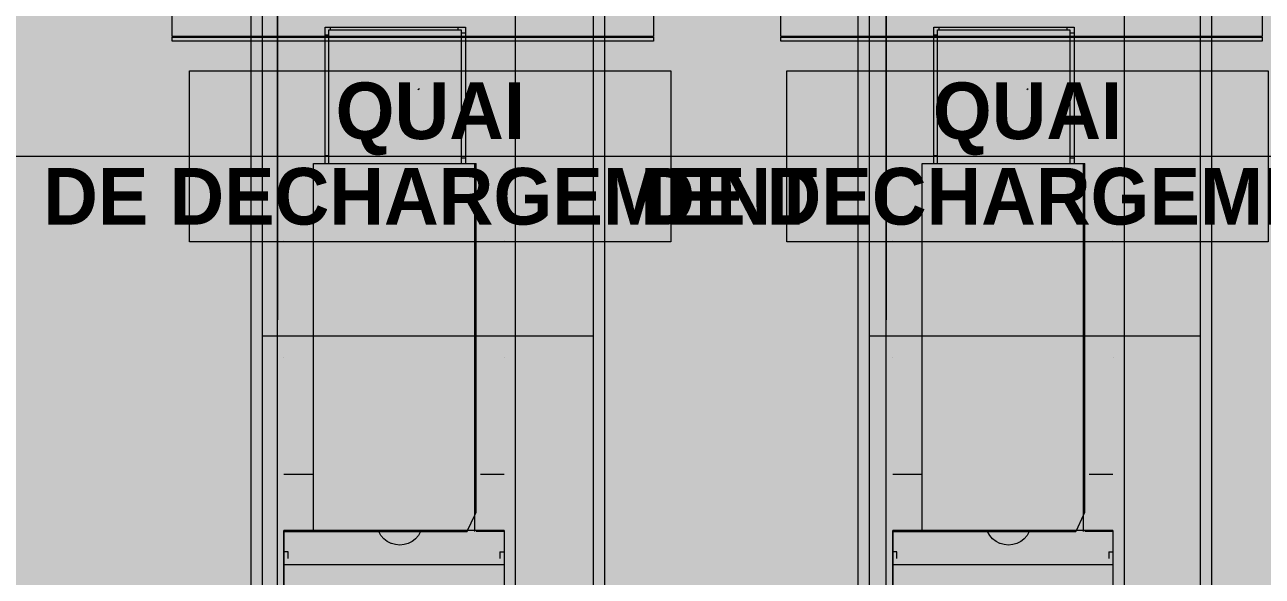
# Model space of a CAD drawing. Header units: millimetres. Extents: x -284281 to 1648660, y -821378 to -151356.
# Drawn here: x 422058 to 430799, y -192774 to -188883 of the extents above; entities that cross this region are included whole.
import ezdxf

# ---------------------------------------------------------------- set-up
doc = ezdxf.new("R2010")
doc.units = ezdxf.units.MM
doc.header["$MEASUREMENT"] = 0
for name, color, linetype in [('Cars', 7, 'Continuous'), ('Hachure', 7, 'Continuous'), ('Sols_ Dalles', 7, 'Continuous')]:
    doc.layers.add(name, color=color, linetype=linetype)
doc.styles.add('STYLE_GENERE_4', font='AGENCYB.TTF')

# ---------------------------------------------------------------- blocks, each defined once
blk = doc.blocks.new('Dalle_30_2', base_point=(380203, -171995.6))
at = {"layer": 'Sols_ Dalles', "linetype": 'Continuous', "lineweight": 0, "true_color": 0x2e271c}
blk.add_hatch(color=250, dxfattribs=at).paths.add_polyline_path([(380203, -171995.6), (380203, -230015.6), (380203, -260810.6), (415474.6, -260810.6), (415474.6, -260795.6), (415474.6, -258650), (415474.6, -258010.6), (415474.6, -222495.6), (405655.1, -222495.6), (405655.1, -218295.6), (415454.1, -218295.6), (415454.1, -204495.6), (412055.1, -204495.6), (412055.1, -201780.6), (412055.1, -189810.6), (436505.1, -189810.6), (436505.1, -253395.6), (436505.1, -253415.6), (437905.1, -253415.6), (437905.1, -253395.6), (437905.1, -188410.6), (410655.1, -188410.6), (410655.1, -200380.6), (410655.1, -205895.6), (414054.1, -205895.6), (414054.1, -216895.6), (404255.1, -216895.6), (404255.1, -223895.6), (414054.1, -223895.6), (414054.1, -258650), (414054.1, -259410.6), (382689.7, -259410.6), (381560.2, -259410.6), (381560.2, -231415.6), (381560.2, -173395.6), (462925.6, -173395.6), (462925.6, -253415.6), (464325.6, -253415.6), (464325.6, -171995.6)])
at = {"layer": 'Sols_ Dalles', "color": 250, "linetype": 'Continuous', "lineweight": 5, "true_color": 0x1f1f1f, "flags": 128}
blk.add_lwpolyline([(415474.6, -258010.6), (415474.6, -222495.6), (405655.1, -222495.6), (405655.1, -218295.6), (415454.1, -218295.6), (415454.1, -204495.6), (412055.1, -204495.6), (412055.1, -201780.6), (412055.1, -189810.6), (436505.1, -189810.6), (436505.1, -253395.6)], dxfattribs=at)
blk = doc.blocks.new('Dalle_31_2', base_point=(360548, -295062.6))
at = {"linetype": 'Continuous', "lineweight": 0, "true_color": 0x6f6f6f}
h = blk.add_hatch(color=8, dxfattribs=at)
h.paths.add_polyline_path([(360548, -295062.6), (487920.3, -293826.9), (487920.3, -270902.7), (487462.6, -270902.7), (472885.8, -271040.8), (472885.8, -271062.3, 0.001346), (472885.8, -271073), (472896.7, -273095.2, -0.414214), (470907.5, -275106), (462184.1, -275106, -0.005189), (462131, -275116.1), (454147.5, -275196.2), (438770.5, -275253.2, -0.386553), (436572.6, -273475.4, -0.025189), (436562.2, -273329.3), (436569.5, -267730.3, -0.098562), (436800.2, -266943.7), (436817.2, -266951.5, -0.258849), (438655, -265605.8), (438652.7, -265587.3), (439337.1, -265587.3), (439337.1, -265687.3), (439337.1, -270687.3), (469237.1, -270687.3), (469237.1, -265687.3), (470907.5, -265687.3), (472605.1, -265687.3), (472605.1, -163737.6), (371862.6, -163737.6), (371862.6, -271040.6), (371883, -271040.6), (371883.2, -272000.5), (371882.7, -272000.5, -0.409427), (367883.2, -275935), (360548, -275935)])
h.paths.add_polyline_path([(377135.1, -260640), (373845.1, -260640), (373845.1, -248365), (373845.1, -243090), (373845.1, -242190), (377135.1, -242190)], flags=0)
h.paths.add_polyline_path([(380203, -193810.6), (380203, -171995.6), (431505.8, -171995.6), (464309.6, -171995.6), (464309.6, -262265.6), (464309.6, -262365.6), (438593.7, -262350.6), (437925.6, -262350.6), (436549.6, -262350.6), (436549.6, -189810.6), (412055.1, -189810.6), (412055.1, -201780.6), (412055.1, -204495.6), (415454.1, -204495.6), (415454.1, -208495.6), (415454.1, -218295.6), (405655.1, -218295.6), (405655.1, -222495.6), (415474.6, -222495.6), (415474.6, -260810.6), (380203, -260810.6), (380203, -230015.6)], flags=0)
h.paths.add_polyline_path([(381436.6, -269433.9, -0.090319), (381558.3, -268727.6, -0.201449), (382612.2, -267592.7, -0.104211), (383417.5, -267415.1), (384017.5, -267409.4, -0.104045), (384824.9, -267571.2, -0.238255), (385983.8, -268953.3, -0.055189), (386036.4, -269390.3), (386038.4, -269611.4), (386050.6, -270890.3), (385792.1, -271892.8, -0.267949), (384069.6, -272909.1), (383469.6, -272914.8, -0.193717), (382078.8, -272370.2, -0.070569), (381728.2, -271931.3, -0.131652), (381450.8, -270933.8)], flags=0)
h.paths.add_polyline_path([(392016.5, -273452.1), (392030, -267377.8, -0.380557), (394016.5, -265609.8), (394094.2, -265609.8), (394094.2, -270609.8), (409094.2, -270609.8), (409094.2, -265609.8), (414055.7, -265609.8, -0.414214), (415555.7, -267109.8), (415555.7, -273660.7, -0.345502), (413836.8, -275433.4), (394027.3, -275599, -0.415791), (392016.5, -273599)], flags=0)
h.paths.add_polyline_path([(424209.6, -271504.1, -0.134474), (423930.5, -270484.9), (423930.5, -268984.9, -0.414214), (425930.5, -266984.9), (426530.5, -266984.9, -0.414214), (428530.5, -268984.9), (428530.5, -270484.9, -0.12882), (428273.5, -271465.6, -0.270936), (426530.5, -272484.9), (425930.5, -272484.9, -0.26498)], flags=0)
at = {"color": 9, "linetype": 'Continuous', "lineweight": 5, "flags": 128}
blk.add_lwpolyline([(380203, -193810.6), (380203, -230015.6), (380203, -260810.6), (415474.6, -260810.6), (415474.6, -222495.6), (405655.1, -222495.6), (405655.1, -218295.6), (415454.1, -218295.6), (415454.1, -208495.6), (415454.1, -204495.6), (412055.1, -204495.6), (412055.1, -201780.6), (412055.1, -189810.6), (436549.6, -189810.6), (436549.6, -262350.6), (437925.6, -262350.6), (438593.7, -262350.6), (464309.6, -262365.6), (464309.6, -262265.6), (464309.6, -171995.6), (431505.8, -171995.6), (380203, -171995.6)], close=True, dxfattribs=at)
blk = doc.blocks.new('Loading-Equipment_Dock-shelters_NORSUD_Retractible-Gate')
at = {"color": 251, "linetype": 'Continuous', "lineweight": 5, "true_color": 0x5f5f5f, "flags": 128}
for points in [[(-1636.016, -30.00005), (-1635, -30.00005), (1635, -30.00005), (1636.016, -30.00005), (1641.756, -30.00005), (1647.626, -30.00005), (1653.553, -30.00005), (1659.454, -30.00005), (1665.239, -30.00005), (1670.814, -30.00005), (1676.084, -30.00005), (1680.962, -30.00005), (1685.37, -30.00005), (1689.244, -30.00005), (1692.538, -30.00005), (1695.224, -30.00005), (1697.296, -30.00005), (1698.762, -30.00005), (1699.648, -30.00005), (1700, -30.00005), (1699.992, 0), (1699.648, 0), (1698.762, 0), (1697.296, 0), (1695.224, 0), (1692.538, 0), (1689.244, 0), (1685.37, 0), (1680.962, 0), (1676.084, 0), (1670.814, 0), (1665.239, 0), (1659.454, 0), (1653.553, 0), (1647.626, 0), (1641.756, 0), (1636.016, 0), (1635, 0), (-1635, 0), (-1636.016, 0), (-1641.756, 0), (-1647.626, 0), (-1653.553, 0), (-1659.454, 0), (-1665.24, 0), (-1670.814, 0), (-1676.084, 0), (-1680.962, 0), (-1685.37, 0), (-1689.244, 0), (-1692.538, 0), (-1695.224, 0), (-1697.296, 0), (-1698.762, 0), (-1699.648, 0), (-1700, 0), (-1699.992, -30.00005), (-1699.648, -30.00005), (-1698.762, -30.00005), (-1697.296, -30.00005), (-1695.224, -30.00005), (-1692.538, -30.00005), (-1689.244, -30.00005), (-1685.37, -30.00005), (-1680.962, -30.00005), (-1676.084, -30.00005), (-1670.814, -30.00005), (-1665.24, -30.00005), (-1659.454, -30.00005), (-1653.553, -30.00005), (-1647.626, -30.00005), (-1641.756, -30.00005)], [(-1700, -596.3749), (1700, -596.3749), (1700, -33.00335), (-1700, -33.00335)]]:
    blk.add_lwpolyline(points, close=True, dxfattribs=at)
blk = doc.blocks.new('tir daf01')
at = {"layer": 'Cars', "color": 7, "linetype": 'Continuous', "lineweight": 13}
for p, q in [((11082.2, 1742.3), (1882.2, 1742.3)), ((7024.2, 1664.4), (6349.7, 1664.4)), ((7024.2, 108.8), (7024.2, 1664.4)), ((7067.2, 1664.4), (7024.2, 1664.4)), ((7264.7, 1664.4), (7067.2, 1664.4)), ((7114.7, 1634.4), (7114.7, 1664.4)), ((7257.3, 1664.4), (7257.3, 1466.6)), ((7264.7, 1664.4), (7264.7, 1467.1)), ((7662.3, 1495.8), (7662.3, 1664.4)), ((7662.4, 1664.4), (7662.3, 1664.4)), ((7662.3, 1664.4), (7662.3, 1664.4)), ((8488.4, 1669.4), (8488.3, 1669.4)), ((8488.3, 1669.4), (8488.3, 1669.4)), ((9309.4, 1664.4), (9309.3, 1664.4)), ((9309.3, 1664.4), (9309.3, 1664.4)), ((7114.7, 1634.4), (7067.2, 1634.4)), ((7257.3, 1456.4), (7264.7, 1456.4)), ((7257.3, 1402.4), (7264.7, 1405.8)), ((7257.3, 1073.5), (7257.3, 1402.4)), ((7264.7, 1467.1), (7264.7, 1466.6)), ((7264.7, 1466.6), (7264.7, 1456.4)), ((7264.7, 1456.4), (7264.7, 1405.8)), ((7264.7, 1405.8), (7372.1, 1456.4)), ((7264.7, 1456.4), (7372.1, 1456.4)), ((7264.7, 1405.8), (7264.7, 316.6)), ((7372.1, 1456.4), (7393.8, 1466.6)), ((7372.1, 1456.4), (7662.3, 1456.4)), ((7393.8, 1466.6), (7662.3, 1466.6)), ((7662.3, 1466.6), (9855.2, 1466.6)), ((7662.3, 1456.4), (9855.2, 1456.4)), ((8067.3, 1456.4), (8067.3, 1466.6)), ((8079.3, 1456.4), (8079.3, 1466.6)), ((8083.3, 1466.6), (8083.3, 1456.4)), ((8881.3, 1456.4), (8881.3, 1466.6)), ((8893.3, 1456.4), (8893.3, 1466.6)), ((8904.3, 1466.6), (8904.3, 1456.4)), ((9702.3, 1456.4), (9702.3, 1466.6)), ((9714.3, 1456.4), (9714.3, 1466.6)), ((9714.3, 1456.4), (9714.3, 1466.6)), ((9855.2, 1456.4), (9855.2, 1466.6)), ((9855.2, 1391.2), (9855.2, 1456.4)), ((9855.2, 1376.2), (9855.2, 1391.2)), ((10815.7, 1391.2), (9855.2, 1391.2)), ((9855.2, 1359.1), (9855.2, 1376.2)), ((9855.2, 425.7), (9855.2, 1359.1)), ((10798.5, 1359.1), (9855.2, 1359.1)), ((9894.8, 1359.1), (9894.8, 1391.2)), ((10776.1, 1359.1), (10776.1, 1391.2)), ((10798.5, 425.7), (10798.5, 1359.1)), ((10815.7, 1337.5), (10798.5, 1337.5)), ((10815.7, 398.6), (10815.7, 1391.2)), ((7230.6, 1058.2), (7207.2, 1038)), ((7257.3, 1073.5), (7230.6, 1058.2)), ((7257.3, 778.5), (7257.3, 1073.5)), ((10380.5, 1065.2), (10374.8, 1055.3)), ((7174, 986.4), (7165.3, 956.8)), ((7188.1, 1013.8), (7174, 986.4)), ((7195.2, 1022.7), (7188.1, 1013.8)), ((7207.2, 1038), (7195.2, 1022.7)), ((7165.3, 956.8), (7162.3, 926)), ((7162.3, 926), (7165.3, 895.3)), ((7165.3, 895.3), (7173.5, 867.5)), ((7173.5, 867.5), (7174, 865.7)), ((7174, 865.7), (7188.1, 838.3)), ((7188.1, 838.3), (7207.2, 814.1)), ((7207.2, 814.1), (7230.6, 793.9)), ((7230.6, 793.9), (7257.3, 778.5)), ((7257.3, 316.6), (7257.3, 778.5)), ((10798.5, 437.3), (10815.7, 437.3)), ((9855.2, 398.6), (9855.2, 425.7)), ((9855.2, 425.7), (10798.5, 425.7)), ((9855.2, 398.6), (10815.7, 398.6)), ((9855.2, 316.6), (9855.2, 398.6)), ((9909.2, 425.7), (9909.2, 398.6)), ((10761.7, 398.6), (10761.7, 425.7)), ((7257.3, 108.6), (7257.3, 316.6)), ((7257.3, 316.6), (7264.7, 316.6)), ((7264.7, 316.6), (7264.7, 108.6)), ((7264.7, 316.6), (7662.3, 316.6)), ((7662.3, 316.6), (9855.2, 316.6)), ((7662.3, 108.6), (7662.3, 316.6)), ((7662.4, 316.6), (7662.3, 316.6)), ((7662.3, 316.6), (7662.3, 316.6)), ((6349.7, 108.8), (7024.2, 108.8)), ((7024.2, 108.6), (6349.7, 108.6)), ((7067.2, 108.8), (7024.2, 108.6)), ((7024.2, 108.6), (7264.7, 108.6)), ((7067.2, 138.6), (7114.7, 138.6)), ((7264.7, 108.6), (7067.2, 108.8)), ((7114.7, 138.6), (7114.7, 108.8)), ((7264.7, 108.6), (7264.7, 108.6)), ((7662.4, 108.6), (7662.3, 108.6)), ((7662.3, 108.6), (7662.3, 108.6)), ((8488.3, 103.6), (8488.3, 103.6)), ((8488.3, 103.6), (8488.4, 103.6)), ((9309.3, 108.6), (9309.3, 108.6)), ((9309.3, 108.6), (9309.4, 108.6)), ((1882.2, 62.3), (11082.2, 62.3)), ((11082.2, 62.3), (8752, 62.3))]:
    blk.add_line(p, q, dxfattribs=at)
at = {"layer": 'Cars', "color": 7, "linetype": 'Continuous', "lineweight": 5}
for p, q in [((11082.2, 1742.3), (4212.5, 1742.3)), ((1882.2, 62.3), (8752, 62.3)), ((8752, 62.3), (11082.2, 62.3))]:
    blk.add_line(p, q, dxfattribs=at)
blk = doc.blocks.new('Truck Elev 02 16')
at = {"layer": 'Cars', "color": 25, "linetype": 'Continuous', "lineweight": 5, "true_color": 0x9a6861}
for p, q in [((-3393.4, 1250.1), (-15000.1, 1250.1)), ((-3393.4, 1170.6), (-15000.1, 1170.6)), ((-12614.2, -1170.6), (-12614.2, 1170.6)), ((-15000.1, -1170.6), (-3393.4, -1170.6)), ((-15000.1, -1250.1), (-3393.4, -1250.1))]:
    blk.add_line(p, q, dxfattribs=at)

msp = doc.modelspace()

# ---------------------------------------------------------------- linework, layer by layer
at = {"layer": 'Hachure', "color": 7, "linetype": 'Continuous', "lineweight": 5, "flags": 128}
for points in [[(423222.56051, -189207.32629), (426622.50347, -189207.32629), (426622.50347, -190413.81629), (423222.56051, -190413.81629)], [(427440.88081, -189207.32629), (430840.82377, -189207.32629), (430840.82377, -190413.81629), (427440.88081, -190413.81629)]]:
    msp.add_lwpolyline(points, close=True, dxfattribs=at)

# ---------------------------------------------------------------- block references
at = {"color": 9, "linetype": 'Continuous', "lineweight": 5}
msp.add_blockref('Dalle_31_2', (360547.96118, -295062.57111), dxfattribs=at)
at = {"color": 251, "linetype": 'Continuous', "lineweight": 5, "true_color": 0x5f5f5f, "xscale": -1, "zscale": 1000, "rotation": 180}
for p in [(424799.09563, -188999.34186), (429099.09563, -188999.34186)]:
    msp.add_blockref('Loading-Equipment_Dock-shelters_NORSUD_Retractible-Gate', p, dxfattribs=at)
at = {"layer": 'Cars', "color": 7, "linetype": 'Continuous', "lineweight": 5, "zscale": 1000, "rotation": 269.9999999999999}
for p in [(424904.76327, -203691.28003), (429192.97956, -203691.28003)]:
    msp.add_blockref('Truck Elev 02 16', p, dxfattribs=at)
at = {"layer": 'Cars', "color": 7, "linetype": 'Continuous', "lineweight": 20, "xscale": -1, "zscale": 1000, "rotation": 270}
for p in [(423780.53168, -199716.52777), (428080.53168, -199716.52777)]:
    msp.add_blockref('tir daf01', p, dxfattribs=at)
at = {"layer": 'Sols_ Dalles', "color": 250, "linetype": 'Continuous', "lineweight": 5, "true_color": 0x1f1f1f}
msp.add_blockref('Dalle_30_2', (380202.95244, -171995.57011), dxfattribs=at)

# ---------------------------------------------------------------- texts
at = {"layer": 'Hachure', "color": 14, "linetype": 'Continuous', "lineweight": 5, "true_color": 0xa40f02, "char_height": 400, "attachment_point": 5, "line_spacing_factor": 0.904865, "style": 'STYLE_GENERE_4'}
for insert in [(424922.53199, -189794.35332), (429140.85229, -189794.35332)]:
    msp.add_mtext('\\A1;{\\pqc;\\fAgency FB|b1|i0|c0|p34;QUAI \\P\\pqc;\\fAgency FB|b1|i0|c0|p34;DE DECHARGEMENT}', dxfattribs=dict(at, insert=insert))

doc.saveas('drawing.dxf')
